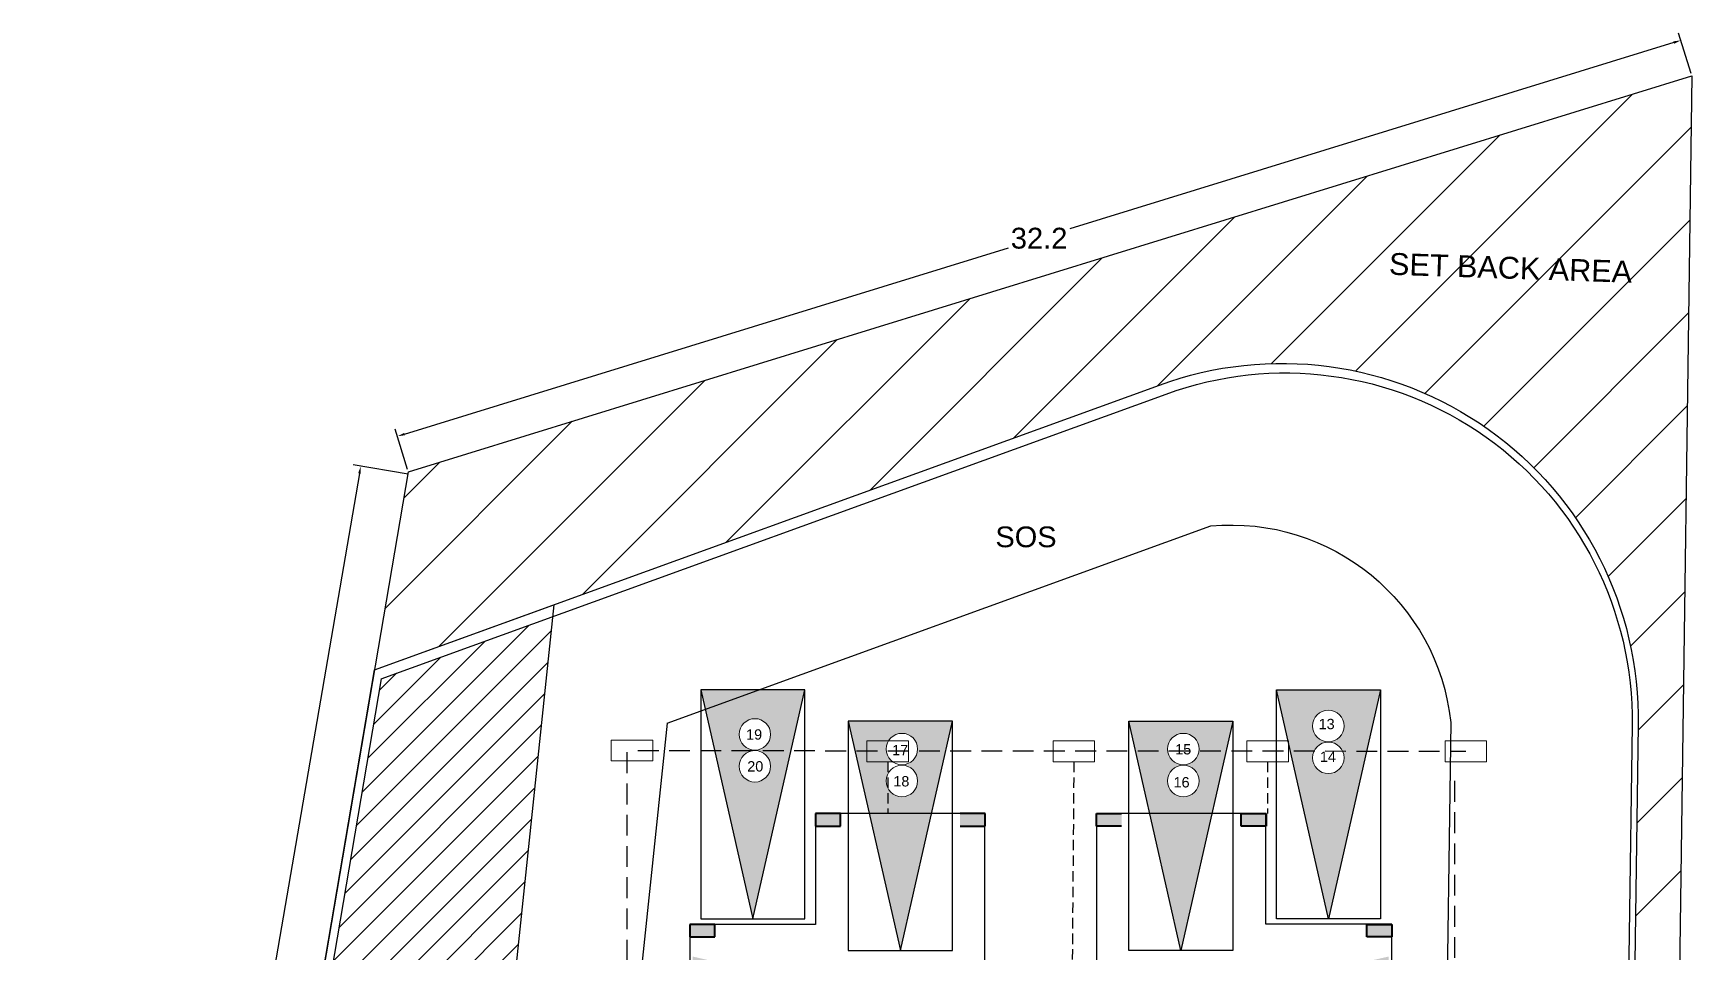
# Model space of a CAD drawing. Header units: metres. Extents: x 29392 to 32022, y 3934 to 33962.
# Drawn here: x 29449.29 to 29489.11, y 4317.89 to 4339.97 of the extents above; entities that cross this region are included whole.
import ezdxf

# ---------------------------------------------------------------- set-up
doc = ezdxf.new("R2010")
doc.units = ezdxf.units.M
doc.linetypes.add('DASHED', pattern=[19.05, 12.7, -6.35])
doc.linetypes.add('HIDDEN', pattern=[0.375, 0.25, -0.125])
doc.layers.add('COLUMN', color=7, linetype='Continuous', lineweight=40)
doc.layers.add('text', color=7, linetype='Continuous', lineweight=5)
doc.styles.get("Standard").update_dxf_attribs({"font": 'arial.ttf'})
doc.dimstyles.get("Standard").update_dxf_attribs({"dimtxt": 0.1, "dimasz": 0.18, "dimexe": 0.18, "dimexo": 0.0625, "dimgap": 0.09, "dimtad": 0, "dimtih": 1, "dimtoh": 1, "dimdec": 1, "dimzin": 0, "dimdsep": 46, "dimtxsty": 'Standard', "dimcen": 0.09, "dimadec": 0, "dimazin": 0, "dimtfac": 1, "dimtdec": 1, "dimtofl": 0, "dimtmove": 0, "dimatfit": 3, "dimfxl": 1, "dimtolj": 1, "dimtzin": 0, "dimarcsym": 0})

# ---------------------------------------------------------------- blocks, each defined once
blk = doc.blocks.new('*D216')
at = {"color": 0, "lineweight": -2, "transparency": 16777216}
for p, q in [((29489.093, 4339), (29488.795, 4339.967)), ((29488.676, 4339.741), (29474.176, 4335.27)), ((29458.202, 4330.345), (29472.702, 4334.816)), ((29458.275, 4329.497), (29457.977, 4330.464))]:
    blk.add_line(p, q, dxfattribs=at)
at = {"color": 0, "transparency": 16777216}
for points in [[(29488.667, 4339.77), (29488.685, 4339.713), (29488.848, 4339.795)], [(29458.193, 4330.374), (29458.211, 4330.316), (29458.03, 4330.292)]]:
    blk.add_solid(points, dxfattribs=at)
at = {"layer": 'Defpoints', "color": 0, "transparency": 16777216}
for p in [(29488.848, 4339.795), (29489.111, 4338.94), (29458.294, 4329.438)]:
    blk.add_point(p, dxfattribs=at)
at = {"color": 0, "transparency": 16777216, "insert": (29473.439, 4335.043), "char_height": 0.5, "attachment_point": 5}
blk.add_mtext('\\A1;32.2', dxfattribs=at)
blk = doc.blocks.new('*D218')
at = {"color": 0, "lineweight": -2, "transparency": 16777216}
for p, q in [((29458.293, 4329.38), (29456.972, 4329.607)), ((29457.119, 4329.399), (29453.34, 4307.397)), ((29449.494, 4285.003), (29453.222, 4306.709)), ((29450.607, 4284.629), (29449.286, 4284.856))]:
    blk.add_line(p, q, dxfattribs=at)
at = {"color": 0, "transparency": 16777216}
for points in [[(29457.09, 4329.404), (29457.149, 4329.394), (29457.15, 4329.576)], [(29449.464, 4285.008), (29449.523, 4284.998), (29449.463, 4284.826)]]:
    blk.add_solid(points, dxfattribs=at)
at = {"layer": 'Defpoints', "color": 0, "transparency": 16777216}
for p in [(29458.354, 4329.369), (29449.463, 4284.826), (29450.668, 4284.619)]:
    blk.add_point(p, dxfattribs=at)
at = {"color": 0, "transparency": 16777216, "insert": (29453.281, 4307.053), "char_height": 0.5, "attachment_point": 5}
blk.add_mtext('\\A1;45.4', dxfattribs=at)

msp = doc.modelspace()

# ---------------------------------------------------------------- hatches: boundary and pattern name
at = {"true_color": 0x136734, "transparency": 33554669}
h = msp.add_hatch(dxfattribs=at)
h.set_pattern_fill('ANSI31', color=116, scale=0.15)
h.set_pattern_definition([(45, (-580.2384, -4.07347), (-0.3367596045, 0.3367596045), [])])
h.paths.add_polyline_path([(29461.759, 4325.962), (29457.645, 4324.469), (29451.195, 4286.562), (29457.639, 4286.716)])
h.paths.add_polyline_path([(29456.171, 4297.299), (29455.746, 4294.88), (29452.778, 4294.722), (29453.171, 4297.322)], flags=16)
h.paths.add_polyline_path([(29457.151, 4294.797), (29456.316, 4286.841), (29451.318, 4286.707), (29452.683, 4294.589)], flags=16)
h.paths.add_polyline_path([(29455.545, 4304.671), (29457.423, 4304.671), (29457.423, 4305.785), (29455.545, 4305.785)], flags=24)
h.paths.add_polyline_path([(29453.798, 4295.863), (29454.401, 4295.863), (29454.401, 4296.132), (29453.798, 4296.132)], flags=8)
h.paths.add_polyline_path([(29452.017, 4290.166), (29456.567, 4290.166), (29456.567, 4290.914), (29452.017, 4290.914)], flags=8)
h = msp.add_hatch(color=116, dxfattribs=at)
h.dxf.hatch_style = 1
h.paths.add_polyline_path([(29465.801, 4312.35), (29465.8, 4309.851), (29471.298, 4311.1)])
h.paths.add_polyline_path([(29467.772, 4311.031, -1), (29467.016, 4311.031, -0.01717), (29467.008, 4311.056, -0.968489), (29466.253, 4311.08, -1), (29467.009, 4311.08, -0.01717), (29467.017, 4311.055, -0.968489)], flags=16)
h.paths.add_polyline_path([(29465.121, 4317.805), (29465.121, 4315.305), (29470.621, 4316.555)])
h.paths.add_polyline_path([(29467.081, 4316.571, -1), (29466.325, 4316.571, -0.01717), (29466.317, 4316.596, -0.968489), (29465.562, 4316.62, -1), (29466.318, 4316.62, -0.01717), (29466.326, 4316.595, -0.968489)], flags=16)
h.paths.add_polyline_path([(29481.831, 4317.805), (29476.331, 4316.555), (29481.831, 4315.305)])
h.paths.add_polyline_path([(29480.721, 4316.629, -0.01717), (29480.729, 4316.605, -0.968489), (29481.484, 4316.58, -1), (29480.728, 4316.58, -0.01717), (29480.721, 4316.605, -0.968489), (29479.965, 4316.629, -1)], flags=16)
h.paths.add_polyline_path([(29467.485, 4322.746), (29466.662, 4322.747, -0.377627), (29466.992, 4322.372, -1), (29466.236, 4322.372, -0.377979), (29466.567, 4322.747), (29465.648, 4322.748), (29466.567, 4318.706)])
h.paths.add_polyline_path([(29466.992, 4323.136, -0.421003), (29466.614, 4322.75, -0.031638), (29466.662, 4322.747), (29467.485, 4322.746), (29467.817, 4324.206), (29466.719, 4324.206), (29465.424, 4323.736), (29465.648, 4322.748), (29466.567, 4322.747, -0.0322), (29466.614, 4322.759, -0.414214), (29466.236, 4323.136, -1)])
h.paths.add_polyline_path([(29466.719, 4324.206), (29465.317, 4324.206), (29465.424, 4323.736)])
h.paths.add_polyline_path([(29471.358, 4323.452), (29468.858, 4323.452), (29469.019, 4322.745), (29469.305, 4322.745), (29469.305, 4322.98), (29469.821, 4322.98, -0.758887), (29470.522, 4322.784, -0.026025), (29470.52, 4322.745), (29471.197, 4322.744)])
h.paths.add_polyline_path([(29469.767, 4322.019, -0.114171), (29469.805, 4322.185), (29469.805, 4322.48), (29469.305, 4322.48), (29469.305, 4322.745), (29469.019, 4322.745), (29469.362, 4321.236), (29469.805, 4321.236), (29469.805, 4321.853, -0.114171)])
h.paths.add_polyline_path([(29471.197, 4322.744), (29470.52, 4322.745, -0.390038), (29470.144, 4322.397, -0.414214), (29470.522, 4322.019, -0.795057), (29469.805, 4321.853), (29469.805, 4321.236), (29470.855, 4321.236)])
h.paths.add_polyline_path([(29470.855, 4321.236), (29469.805, 4321.236), (29469.362, 4321.236), (29470.108, 4317.952)])
h.paths.add_polyline_path([(29469.821, 4322.98), (29469.305, 4322.98), (29469.305, 4322.745), (29469.769, 4322.745, -0.025717), (29469.767, 4322.784, -0.137083)], flags=17)
h.paths.add_polyline_path([(29469.769, 4322.745), (29469.305, 4322.745), (29469.305, 4322.48), (29469.805, 4322.48), (29469.92, 4322.48, -0.211107)])
h.paths.add_polyline_path([(29477.591, 4321.239), (29476.097, 4321.239), (29476.844, 4317.952)])
h.paths.add_polyline_path([(29476.527, 4322.741), (29475.756, 4322.741), (29476.097, 4321.239), (29477.591, 4321.239), (29477.932, 4322.74), (29477.278, 4322.74, -0.386779), (29476.903, 4322.397, -0.414214), (29477.281, 4322.019, -1), (29476.525, 4322.019, -0.421003), (29476.903, 4322.406, -0.381221)])
h.paths.add_polyline_path([(29477.281, 4322.784, -0.028802), (29477.278, 4322.74), (29477.932, 4322.74), (29478.094, 4323.452), (29475.594, 4323.452), (29475.756, 4322.741), (29476.527, 4322.741, -0.028493), (29476.525, 4322.784, -1)])
h.paths.add_polyline_path([(29481.636, 4324.206), (29479.136, 4324.206), (29479.414, 4322.98), (29479.425, 4322.98), (29479.425, 4322.934), (29479.469, 4322.739), (29480.043, 4322.739, -0.291137), (29480.383, 4322.96, -0.414214), (29480.005, 4323.338, -1), (29480.761, 4323.338, -0.421003), (29480.383, 4322.951, -0.287529), (29480.723, 4322.738), (29481.302, 4322.738)])
h.paths.add_polyline_path([(29481.302, 4322.738), (29480.723, 4322.738, -0.113202), (29480.761, 4322.574, -1), (29480.005, 4322.574, -0.113514), (29480.043, 4322.739), (29479.469, 4322.739), (29480.386, 4318.706)])
h.paths.add_polyline_path([(29467.112, 4310.863), (29467.66, 4310.863), (29467.66, 4311.264), (29467.112, 4311.264)], flags=8)
h.paths.add_polyline_path([(29466.314, 4310.863), (29466.864, 4310.863), (29466.864, 4311.271), (29466.314, 4311.271)], flags=24)
h.paths.add_polyline_path([(29466.466, 4316.382), (29467.014, 4316.382), (29467.014, 4316.783), (29466.466, 4316.783)], flags=8)
h.paths.add_polyline_path([(29465.679, 4316.403), (29466.227, 4316.403), (29466.227, 4316.804), (29465.679, 4316.804)], flags=8)
h.paths.add_polyline_path([(29480.793, 4316.383), (29481.341, 4316.383), (29481.341, 4316.784), (29480.793, 4316.784)], flags=8)
h.paths.add_polyline_path([(29480.043, 4316.428), (29480.59, 4316.428), (29480.59, 4316.829), (29480.043, 4316.829)], flags=8)
at = {"layer": 'COLUMN'}
h = msp.add_hatch(color=256, dxfattribs=at)
h.dxf.hatch_style = 1
h.paths.add_polyline_path([(29468.07, 4320.936), (29468.07, 4321.236), (29468.67, 4321.236), (29468.67, 4320.936)])
h = msp.add_hatch(color=256, dxfattribs=at)
h.dxf.hatch_style = 1
h.paths.add_polyline_path([(29471.541, 4320.936), (29471.541, 4321.236), (29472.141, 4321.236), (29472.141, 4320.936)])
h = msp.add_hatch(color=256, dxfattribs=at)
h.dxf.hatch_style = 1
h.paths.add_polyline_path([(29475.419, 4320.936), (29475.419, 4321.236), (29474.819, 4321.236), (29474.819, 4320.936)])
h = msp.add_hatch(color=256, dxfattribs=at)
h.dxf.hatch_style = 1
h.paths.add_polyline_path([(29478.89, 4320.936), (29478.89, 4321.236), (29478.29, 4321.236), (29478.29, 4320.936)])
h = msp.add_hatch(color=256, dxfattribs=at)
h.dxf.hatch_style = 1
h.paths.add_polyline_path([(29465.05, 4318.276), (29465.05, 4318.576), (29465.65, 4318.576), (29465.65, 4318.276)])
h = msp.add_hatch(color=256, dxfattribs=at)
h.dxf.hatch_style = 1
h.paths.add_polyline_path([(29481.91, 4318.276), (29481.91, 4318.576), (29481.31, 4318.576), (29481.31, 4318.276)])
at = {"layer": 'text'}
h = msp.add_hatch(dxfattribs=at)
h.set_pattern_fill('ANSI31', color=256, scale=0.49)
h.set_pattern_definition([(45, (342.1382, 244.0105), (-1.100081375, 1.100081375), [])])
h.paths.add_polyline_path([(29489.111, 4338.94), (29458.294, 4329.438), (29457.485, 4324.686), (29461.789, 4326.247), (29476.326, 4331.521, -0.525377), (29487.824, 4323.371), (29487.403, 4293.735, -0.426651), (29480.455, 4287.262), (29450.998, 4286.558), (29450.668, 4284.619), (29488.38, 4285.996), (29488.516, 4295.872)])

# ---------------------------------------------------------------- linework, layer by layer
at = {"transparency": 33554625}
msp.add_line((29457.645, 4324.469), (29451.158, 4286.342), dxfattribs=at)
for p, q in [((29467.817, 4324.206), (29465.317, 4324.206)), ((29465.317, 4324.206), (29465.317, 4318.706)), ((29465.317, 4324.206), (29466.567, 4318.706)), ((29466.567, 4318.706), (29467.817, 4324.206)), ((29467.817, 4318.706), (29467.817, 4324.206)), ((29479.136, 4318.706), (29479.136, 4324.206)), ((29479.136, 4324.206), (29481.636, 4324.206)), ((29480.386, 4318.706), (29479.136, 4324.206)), ((29481.636, 4324.206), (29480.386, 4318.706)), ((29481.636, 4324.206), (29481.636, 4318.706)), ((29471.358, 4323.452), (29468.858, 4323.452)), ((29468.858, 4323.452), (29468.858, 4317.952)), ((29468.858, 4323.452), (29470.108, 4317.952)), ((29470.108, 4317.952), (29471.358, 4323.452)), ((29471.358, 4317.952), (29471.358, 4323.452)), ((29475.594, 4317.952), (29475.594, 4323.452)), ((29475.594, 4323.452), (29478.094, 4323.452)), ((29476.844, 4317.952), (29475.594, 4323.452)), ((29478.094, 4323.452), (29476.844, 4317.952)), ((29478.094, 4323.452), (29478.094, 4317.952)), ((29465.317, 4318.706), (29467.817, 4318.706)), ((29481.636, 4318.706), (29479.136, 4318.706)), ((29468.858, 4317.952), (29471.358, 4317.952)), ((29478.094, 4317.952), (29475.594, 4317.952))]:
    msp.add_line(p, q)
at = {"color": 244, "linetype": 'HIDDEN', "ltscale": 2, "true_color": 0x991b1e}
for p, q in [((29463.541, 4293.708), (29463.551, 4322.741)), ((29463.806, 4322.749), (29483.685, 4322.736)), ((29483.413, 4293.77), (29483.418, 4322.095))]:
    msp.add_line(p, q, dxfattribs=at)
at = {"color": 244, "linetype": 'HIDDEN', "true_color": 0x991b1e}
for p, q in [((29469.805, 4322.48), (29469.805, 4321.236)), ((29474.273, 4322.48), (29474.191, 4312.159)), ((29478.925, 4322.48), (29478.925, 4321.236))]:
    msp.add_line(p, q, dxfattribs=at)
for points in [[(29458.294, 4329.438), (29489.111, 4338.94), (29488.516, 4295.872)], [(29488.516, 4295.872), (29488.38, 4285.996), (29450.668, 4284.619), (29458.294, 4329.438)], [(29464.507, 4323.403), (29477.559, 4328.139)]]:
    msp.add_lwpolyline(points)
msp.add_lwpolyline([(29457.485, 4324.686), (29476.326, 4331.521, -0.525946), (29487.824, 4323.355), (29487.403, 4293.735, -0.426651), (29480.455, 4287.262), (29450.998, 4286.558)], format="xyb")
at = {"transparency": 33554687}
msp.add_lwpolyline([(29457.645, 4324.469), (29476.486, 4331.305, -0.525959), (29487.675, 4323.359), (29487.375, 4302.217)], format="xyb", dxfattribs=at)
at = {"color": 8}
for points in [[(29464.507, 4323.403), (29477.559, 4328.139)], [(29464.507, 4323.403), (29461.042, 4290.399)]]:
    msp.add_lwpolyline(points, dxfattribs=at)
msp.add_lwpolyline([(29477.559, 4328.139, -0.410228), (29483.324, 4323.423), (29482.903, 4293.799, -0.33266), (29480.542, 4290.865)], format="xyb", dxfattribs=at)
at = {"color": 114, "true_color": 0x139b48}
msp.add_lwpolyline([(29457.485, 4324.686), (29461.789, 4326.247), (29457.639, 4286.716), (29450.998, 4286.558), (29457.485, 4324.686)], dxfattribs=at)
at = {"color": 251, "true_color": 0x636466}
for points in [[(29472.137, 4311.155), (29472.137, 4321.236), (29468.07, 4321.236), (29468.07, 4318.576), (29465.05, 4318.576), (29465.048, 4312.529)], [(29481.91, 4312.526), (29481.908, 4318.579), (29478.881, 4318.579), (29478.881, 4321.239), (29474.819, 4321.239), (29474.816, 4311.155)]]:
    msp.add_lwpolyline(points, dxfattribs=at)
at = {"layer": 'COLUMN'}
for p, q in [((29468.07, 4321.236), (29468.07, 4320.936)), ((29468.67, 4321.236), (29468.07, 4321.236)), ((29468.67, 4320.936), (29468.67, 4321.236)), ((29472.141, 4321.236), (29471.541, 4321.236)), ((29472.141, 4320.936), (29472.141, 4321.236)), ((29474.819, 4320.936), (29474.819, 4321.236)), ((29474.819, 4321.236), (29475.419, 4321.236)), ((29478.29, 4320.936), (29478.29, 4321.236)), ((29478.29, 4321.236), (29478.89, 4321.236)), ((29478.89, 4321.236), (29478.89, 4320.936)), ((29468.07, 4320.936), (29468.67, 4320.936)), ((29471.541, 4320.936), (29472.141, 4320.936)), ((29475.419, 4320.936), (29474.819, 4320.936)), ((29478.89, 4320.936), (29478.29, 4320.936)), ((29465.05, 4318.576), (29465.05, 4318.276)), ((29465.65, 4318.576), (29465.05, 4318.576)), ((29465.05, 4318.276), (29465.65, 4318.276)), ((29465.65, 4318.276), (29465.65, 4318.576)), ((29481.31, 4318.276), (29481.31, 4318.576)), ((29481.31, 4318.576), (29481.91, 4318.576)), ((29481.91, 4318.276), (29481.31, 4318.276)), ((29481.91, 4318.576), (29481.91, 4318.276))]:
    msp.add_line(p, q, dxfattribs=at)
at = {"layer": 'text', "color": 244, "linetype": 'DASHED', "ltscale": 2, "true_color": 0x991b1e}
for p, q in [((29463.161, 4322.501), (29463.161, 4323.001)), ((29463.161, 4323.001), (29464.161, 4323.001)), ((29464.161, 4323.001), (29464.161, 4322.501)), ((29469.305, 4322.48), (29469.305, 4322.98)), ((29469.305, 4322.98), (29470.305, 4322.98)), ((29470.305, 4322.98), (29470.305, 4322.48)), ((29473.773, 4322.48), (29473.773, 4322.98)), ((29473.773, 4322.98), (29474.773, 4322.98)), ((29474.773, 4322.98), (29474.773, 4322.48)), ((29478.425, 4322.48), (29478.425, 4322.98)), ((29478.425, 4322.98), (29479.425, 4322.98)), ((29479.425, 4322.98), (29479.425, 4322.48)), ((29483.185, 4322.48), (29483.185, 4322.98)), ((29483.185, 4322.98), (29484.185, 4322.98)), ((29484.185, 4322.98), (29484.185, 4322.48)), ((29464.161, 4322.501), (29463.161, 4322.501)), ((29470.305, 4322.48), (29469.305, 4322.48)), ((29474.773, 4322.48), (29473.773, 4322.48)), ((29479.425, 4322.48), (29478.425, 4322.48)), ((29484.185, 4322.48), (29483.185, 4322.48))]:
    msp.add_line(p, q, dxfattribs=at)
at = {"layer": 'text'}
for centre in [(29466.614, 4323.136), (29480.383, 4323.338), (29470.144, 4322.784), (29476.903, 4322.784), (29466.614, 4322.372), (29480.383, 4322.574), (29470.144, 4322.019), (29476.903, 4322.019)]:
    msp.add_circle(centre, 0.378, dxfattribs=at)

# ---------------------------------------------------------------- texts
msp.add_text('SET BACK AREA', height=0.52591, rotation=358.0926, dxfattribs=at).set_placement((29481.834, 4334.17))
for s, height, p in [('SOS', 0.4979, (29472.39, 4327.629)), ('13', 0.2479, (29480.15, 4323.262)), ('19', 0.2479, (29466.404, 4323.011)), ('17', 0.2479, (29469.911, 4322.637)), ('15', 0.2479, (29476.707, 4322.656)), ('14', 0.2479, (29480.181, 4322.476)), ('20', 0.2479, (29466.431, 4322.246)), ('18', 0.2479, (29469.939, 4321.887)), ('16', 0.2479, (29476.667, 4321.863))]:
    msp.add_text(s, height=height, dxfattribs=at).set_placement(p)

# ---------------------------------------------------------------- dimensions: what is measured, and where the dimension line sits
dim = msp.add_aligned_dim(p1=(29458.294, 4329.438), p2=(29489.111, 4338.94), distance=0.894, dimstyle='Standard', override={"dimtxt": 0.5})
dim.commit()
dim.dimension.update_dxf_attribs({"geometry": '*D216', "text_midpoint": (29473.439, 4335.043)})
dim = msp.add_linear_dim(base=(29449.463, 4284.826), p1=(29458.354, 4329.369), p2=(29450.668, 4284.619), angle=260.2543, dimstyle='Standard', override={"dimtxt": 0.5})
dim.commit()
dim.dimension.update_dxf_attribs({"geometry": '*D218', "text_midpoint": (29453.281, 4307.053), "dimtype": 161})

doc.saveas('drawing.dxf')
